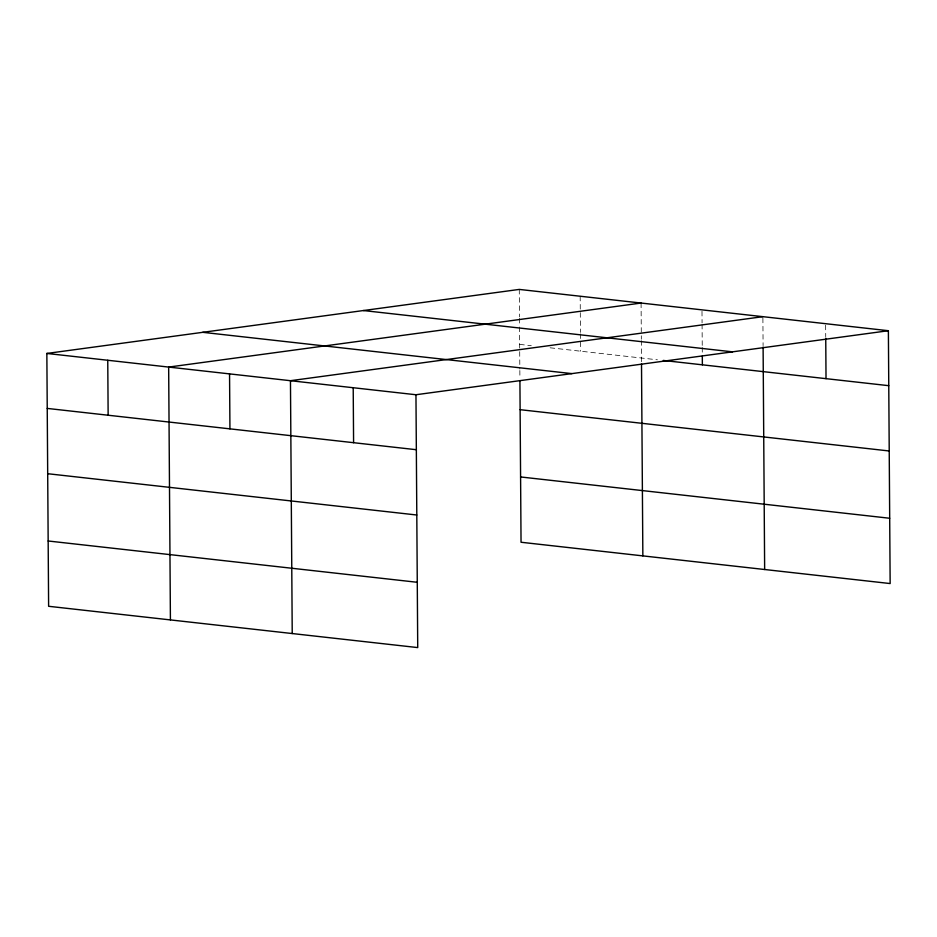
<?xml version="1.0" encoding="UTF-8"?>
<svg xmlns="http://www.w3.org/2000/svg" width="937" height="937" viewBox="0 0 937 937"><rect width="100%" height="100%" fill="white"/><g stroke="black" fill="none" stroke-linecap="round" stroke-linejoin="round"><path stroke-width="0.7" stroke-dasharray="4.68 3.51" d="M519.66 344.383L531.267 345.683M550.113 347.791L657.423 359.796M825.649 325.139L825.731 336.711M762.894 318.123L763.093 345.601M702 311.307L702.071 322.878M702.082 324.319L702.235 346.022M702.246 347.463L702.293 353.249M641.084 303.049L641.33 339.206M641.341 340.658L641.494 362.361M580.179 296.233L580.436 332.389M580.448 333.841L580.565 351.199M519.274 289.416L519.473 316.905M519.485 318.346L519.531 325.584M519.543 327.025L519.707 350.192M519.707 351.644L519.836 369.049M519.848 370.502L519.894 377.763"/><path stroke-width="1.41" d="M888.381 330.714L415.958 394.746L417.726 647.584L48.619 606.286L46.85 353.448L519.274 289.416L888.381 330.714L890.15 583.552L521.042 542.254L519.918 380.656M641.084 303.049L168.66 367.081L170.417 619.919M762.894 316.671L290.458 380.703L292.227 633.541M363.38 310.545L732.488 351.843M663.22 360.44L888.768 385.681M202.755 332.319L571.863 373.617M46.85 353.448L415.958 394.746M520.117 409.68L889.225 450.978M47.237 408.415L416.344 449.713M520.585 476.956L889.693 518.255M47.693 473.712L416.801 515.01M48.162 540.989L417.27 582.287M825.743 338.152L826.024 378.653M763.105 347.053L764.651 569.509M702.305 356.142L702.363 364.821M641.505 363.814L642.852 555.887M353.214 387.731L353.589 442.697M229.553 373.898L229.94 428.865M107.755 360.265L108.142 415.232"/></g></svg>
